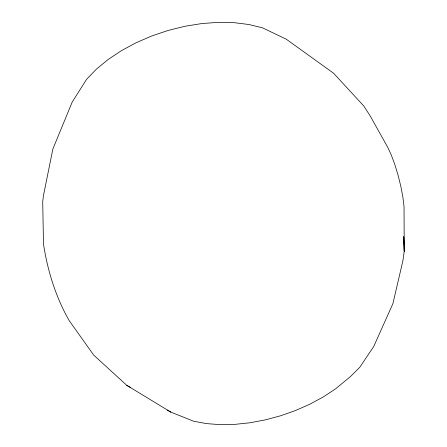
<?xml version="1.0" encoding="UTF-8"?>
<svg xmlns="http://www.w3.org/2000/svg" width="447" height="447" viewBox="0 0 447 447"><rect width="100%" height="100%" fill="white"/><g stroke="black" fill="none" stroke-linecap="round" stroke-linejoin="round"><path stroke-width="0.67" d="M170.76 412.089L193.657 421.219L206.385 423.594L220.192 424.65L234.809 424.376L249.951 422.773L265.322 419.889L280.627 415.771L295.568 410.508L309.855 404.2L323.226 396.97L335.412 388.957L350.37 376.642L359.785 367.272L373.742 346.481L392.902 303.647L402.881 260.847L404.233 251.281L404.032 206.408L402.848 196.909L400.791 186.164L398.009 174.973L394.707 164.189L391.136 154.628L387.571 147.013L370.177 115.907L363.78 105.989L333.602 73.247L286.287 39.207L262.439 27.803L248.934 24.512L234.133 22.674L218.337 22.35L201.865 23.546L185.052 26.25L168.256 30.407L151.829 35.944L136.117 42.733L121.444 50.64L108.124 59.496L96.429 69.112L86.606 79.287L72.196 102.067L52.869 149.013L43.443 195.646L42.722 201.53L43.476 243.922C47.527 270.547 55.78 297.149 69.162 320.572L93.725 355.142L126.747 385.297L170.76 412.089L167.413 410.117M126.747 385.297L130.574 387.571M403.993 243.838L403.73 236.597L404.233 251.281L403.993 243.838"/></g></svg>
